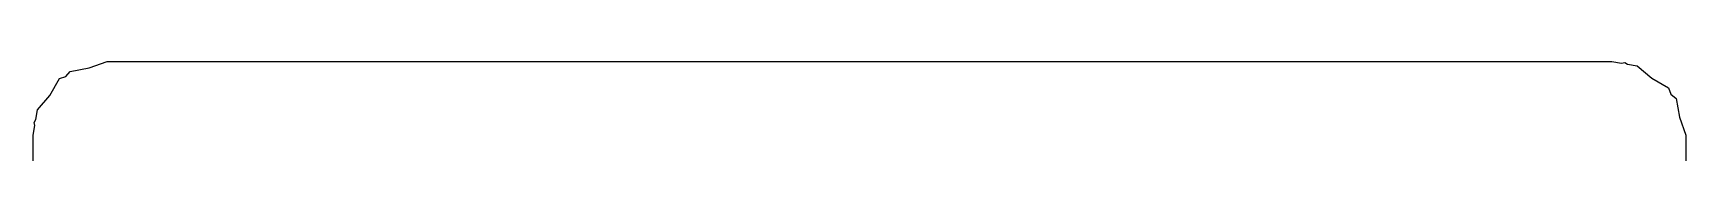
# Model space of a CAD drawing. Extents: x 0.08 to 2.92, y 0.03 to 3.58.
# Drawn here: x 0.877 to 0.943, y 3.4471 to 3.4507 of the extents above; entities that cross this region are included whole.
import ezdxf

# ---------------------------------------------------------------- set-up
doc = ezdxf.new("R2010")
doc.units = 0
doc.header["$MEASUREMENT"] = 0
doc.layers.add('BLACK', color=7, linetype='CONTINUOUS')

msp = doc.modelspace()

# ---------------------------------------------------------------- linework, layer by layer
at = {"layer": 'BLACK', "linetype": 'CONTINUOUS'}
for p, q in [((0.878352, 3.45011), (0.878524, 3.45031)), ((0.878524, 3.45031), (0.879279, 3.45045)), ((0.879279, 3.45045), (0.88, 3.45071)), ((0.88, 3.45071), (0.94, 3.45071)), ((0.94, 3.45071), (0.940384, 3.45064)), ((0.940384, 3.45064), (0.940513, 3.45066)), ((0.940513, 3.45066), (0.940626, 3.4506)), ((0.940626, 3.4506), (0.94101, 3.45053)), ((0.94101, 3.45053), (0.941598, 3.45004)), ((0.877718, 3.44935), (0.878102, 3.45002)), ((0.878102, 3.45002), (0.878352, 3.45011)), ((0.941598, 3.45004), (0.942262, 3.44965)), ((0.942262, 3.44965), (0.942353, 3.4494)), ((0.877225, 3.44877), (0.877718, 3.44935)), ((0.942353, 3.4494), (0.942557, 3.44923)), ((0.942557, 3.44923), (0.94269, 3.44848)), ((0.877092, 3.44827), (0.877158, 3.44838)), ((0.877115, 3.44814), (0.877092, 3.44827)), ((0.877158, 3.44838), (0.877225, 3.44877)), ((0.94269, 3.44848), (0.942953, 3.44776)), ((0.877047, 3.44776), (0.877115, 3.44814)), ((0.877047, 3.28776), (0.877047, 3.44776)), ((0.942953, 3.44776), (0.942953, 3.28776))]:
    msp.add_line(p, q, dxfattribs=at)

doc.saveas('drawing.dxf')
